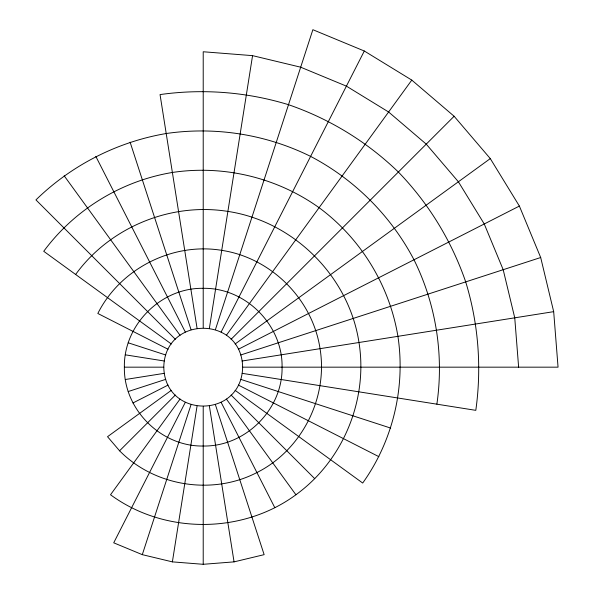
<?xml version="1.0" encoding="UTF-8"?>
<svg xmlns="http://www.w3.org/2000/svg" width="594" height="594" viewBox="0 0 594 594"><rect width="100%" height="100%" fill="white"/><g stroke="black" fill="none" stroke-linecap="round" stroke-linejoin="round"><path stroke-width="0.89" d="M124.369 367.166C123.567 325.015 161.063 287.518 203.215 288.32C245.374 287.518 282.87 325.015 282.068 367.166C282.87 409.325 245.374 446.822 203.215 446.02C161.063 446.822 123.567 409.325 124.369 367.166L163.788 367.166C164.798 315.332 241.639 315.332 242.642 367.166C241.639 419.008 164.798 419.008 163.788 367.166M436.865 404.172C444.06 355.026 436.026 304.291 413.988 259.771C390.926 215.778 354.611 179.462 310.61 156.393C266.09 134.363 215.362 126.322 166.209 133.524C117.241 141.862 71.48 165.184 35.944 199.896L175.341 339.293M215.399 404.663L264.137 554.655L234.058 561.872L203.215 564.3L172.379 561.872L197.052 406.11M209.385 328.23L252.561 55.643L300.683 67.196L346.413 86.137L388.61 111.999L426.247 144.142L458.39 181.779L484.251 223.975L503.192 269.706L514.746 317.827L518.629 367.166M235.113 390.34L362.696 483.041C392.82 440.941 405.65 387.518 397.921 336.33C389.456 285.261 360.744 238.417 319.089 207.685C276.99 177.561 223.567 164.738 172.379 172.468C121.31 180.932 74.465 209.637 43.733 251.299L171.324 343.993M185.321 402.301L113.721 542.812L142.3 554.655L191.038 404.663M215.399 329.67L312.867 29.7L364.308 51.01L411.783 80.101L454.128 116.261L490.288 158.598L519.379 206.073L540.689 257.521L553.682 311.657L558.056 367.166L242.642 367.166M221.117 332.039L364.308 51.01M180.041 399.064L110.521 494.757C164.211 534.333 242.226 534.333 295.916 494.757C343.035 460.64 368.176 399.933 358.984 342.5C348.997 276.552 293.837 221.384 227.888 211.405C170.448 202.212 109.742 227.353 75.631 274.473M226.388 335.276L411.783 80.101M171.324 390.34L107.529 436.694L119.58 450.801L175.341 395.047M231.096 339.293L454.128 116.261M235.113 343.993L490.288 158.598M132.959 402.97L168.087 385.068M238.35 349.272L519.379 206.073M128.222 391.535L165.719 379.351M240.711 354.989L540.689 257.521M125.334 379.507L164.278 373.336M242.159 361.004L553.682 311.657M252.561 55.643L203.215 51.76L203.215 327.74M125.334 354.833L164.278 361.004M242.159 373.336L475.801 410.343C481.86 367.292 478.408 323.463 465.696 281.883C451.544 240.778 428.571 203.289 398.366 172.022C367.099 141.81 329.611 118.845 288.498 104.693C246.926 91.973 203.096 88.528 160.046 94.58L197.052 328.23M142.3 554.655L172.379 561.872M128.222 342.805L165.719 354.989M240.711 379.351L390.704 428.088M168.087 349.272L97.832 313.469C120.233 268.748 172.364 242.181 221.718 250.349C271.183 257.833 312.555 299.205 320.04 348.663C328.207 398.017 301.641 450.155 256.912 472.557C212.504 495.574 154.707 486.419 119.58 450.801M238.35 385.068L378.861 456.667M231.096 395.047L314.731 478.682M64.174 175.787L180.041 335.276M226.388 399.064L295.916 494.757M95.82 156.393L185.321 332.039M221.117 402.301L274.814 507.684M130.116 142.189L191.038 329.67M209.385 406.11L234.058 561.872M203.215 406.593L203.215 564.3"/></g></svg>
